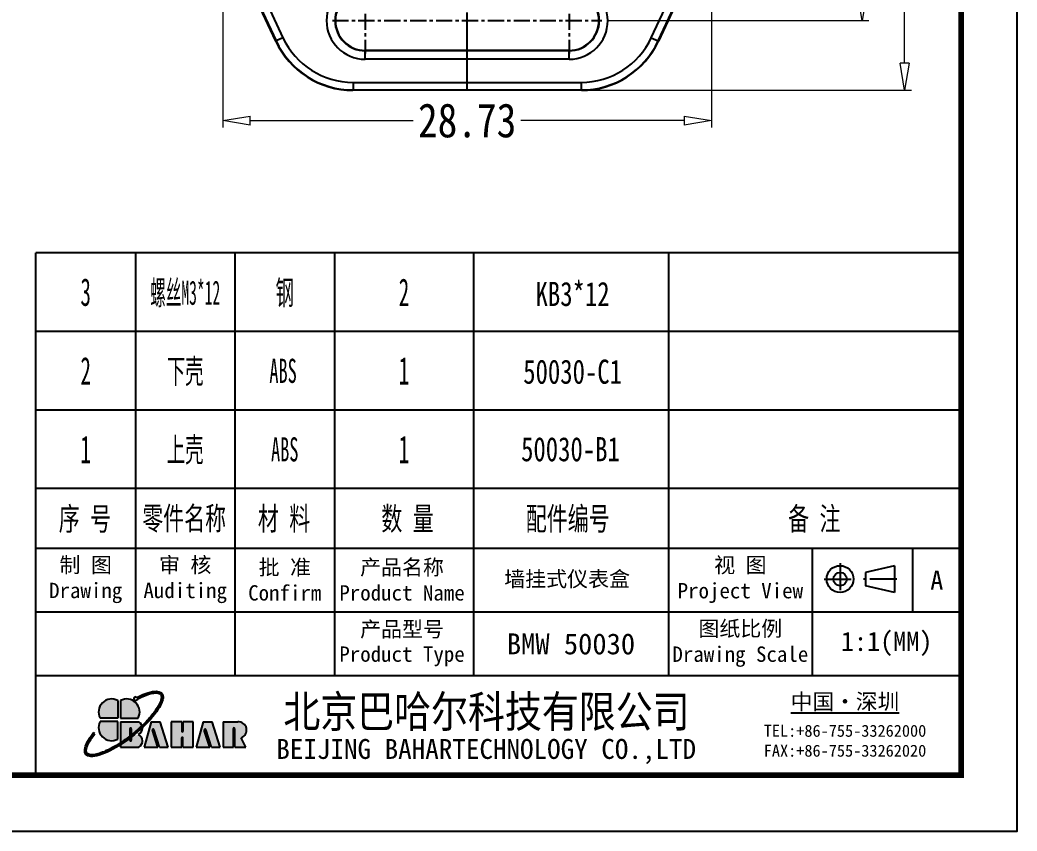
# Model space of a CAD drawing. Header units: millimetres. Extents: x 1786 to 2648, y -2492 to -1928.
# Drawn here: x 2589.1 to 2647.7, y -2491.9 to -2444.2 of the extents above; entities that cross this region are included whole.
import ezdxf
from ezdxf.enums import TextEntityAlignment as Align

# ---------------------------------------------------------------- set-up
doc = ezdxf.new("R2010")
doc.units = ezdxf.units.MM
doc.linetypes.add('CENTER', pattern=[50.8, 31.75, -6.35, 6.35, -6.35])
doc.layers.add('dim', color=3, linetype='Continuous', lineweight=9)
doc.layers.add('from', color=7, linetype='Continuous')
doc.styles.add('FFS', font='SIMFANG.TTF', dxfattribs={"width": 0.85})
doc.styles.add('宋体', font='SimSun.ttf')
doc.styles.add('样式 1', font='SimSun.ttf')
doc.dimstyles.new('YanXiu', dxfattribs={"dimtxt": 2.5, "dimasz": 2.2, "dimexe": 1, "dimexo": 0.6, "dimgap": 0.66, "dimtad": 0, "dimzin": 9, "dimdsep": 46, "dimtxsty": 'FFS', "dimblk": 'CLOSEDBLANK', "dimcen": 0, "dimclrd": 256, "dimclre": 131, "dimclrt": 42, "dimazin": 0, "dimtfac": 1, "dimtofl": 0, "dimtmove": 0, "dimatfit": 3, "dimldrblk": 'CLOSEDBLANK', "dimfxl": 0, "dimlwd": 5, "dimlwe": 5, "dimarcsym": 0})

# ---------------------------------------------------------------- blocks, each defined once
blk = doc.blocks.new('_ClosedBlank')
at = {"color": 0, "linetype": 'ByBlock', "lineweight": -2}
for p, q in [((-1, 0.167), (0, 0)), ((-1, 0.167), (-1, -0.167)), ((0, 0), (-1, -0.167))]:
    blk.add_line(p, q, dxfattribs=at)
blk = doc.blocks.new('*D130')
at = {"layer": 'Defpoints', "color": 0}
for p in [(3346.687, -2469.804), (3375.417, -2469.804), (3375.417, -2483.087)]:
    blk.add_point(p, dxfattribs=at)
at = {"layer": 'dim', "color": 131, "lineweight": 5}
for p, q in [((3346.687, -2470.204), (3346.687, -2483.487)), ((3375.417, -2470.204), (3375.417, -2483.487))]:
    blk.add_line(p, q, dxfattribs=at)
at = {"layer": 'dim', "lineweight": 5}
for p, q in [((3348.287, -2483.087), (3357.886, -2483.087)), ((3373.817, -2483.087), (3364.218, -2483.087))]:
    blk.add_line(p, q, dxfattribs=at)
at = {"layer": 'dim', "lineweight": 5, "xscale": 1.6, "yscale": 1.6, "zscale": 1.6, "rotation": 180}
blk.add_blockref('_ClosedBlank', (3346.687, -2483.087), dxfattribs=at)
at = {"layer": 'dim', "lineweight": 5, "xscale": 1.6, "yscale": 1.6, "zscale": 1.6}
blk.add_blockref('_ClosedBlank', (3375.417, -2483.087), dxfattribs=at)
at = {"layer": 'dim', "color": 42, "insert": (3361.052, -2483.087), "char_height": 2, "attachment_point": 5, "style": 'FFS'}
blk.add_mtext('28.73', dxfattribs=at)
blk = doc.blocks.new('*D133')
at = {"layer": 'Defpoints', "color": 0}
for p in [(3368.977, -2409.404, 0), (3384.285, -2409.404), (3368.977, -2477.204, 0)]:
    blk.add_point(p, dxfattribs=at)
at = {"layer": 'dim', "color": 131, "lineweight": 5}
for p, q in [((3369.377, -2409.404), (3384.685, -2409.404)), ((3369.377, -2477.204), (3384.685, -2477.204))]:
    blk.add_line(p, q, dxfattribs=at)
at = {"layer": 'dim', "lineweight": 5}
for p, q in [((3384.285, -2411.004), (3384.285, -2440.763)), ((3384.285, -2475.604), (3384.285, -2445.845))]:
    blk.add_line(p, q, dxfattribs=at)
at = {"layer": 'dim', "lineweight": 5, "xscale": 1.6, "yscale": 1.6, "zscale": 1.6}
for p, rotation in [((3384.285, -2409.404), 90), ((3384.285, -2477.204), 270)]:
    blk.add_blockref('_ClosedBlank', p, dxfattribs=dict(at, rotation=rotation))
at = {"layer": 'dim', "color": 42, "insert": (3384.285, -2443.304), "char_height": 2, "attachment_point": 5, "rotation": 90, "style": 'FFS'}
blk.add_mtext('67.8', dxfattribs=at)
blk = doc.blocks.new('*D134')
at = {"layer": 'Defpoints', "color": 0}
for p in [(3367.771, -2405.304), (3386.785, -2405.304), (3367.771, -2481.304)]:
    blk.add_point(p, dxfattribs=at)
at = {"layer": 'dim', "color": 131, "lineweight": 5}
for p, q in [((3368.171, -2405.304), (3387.185, -2405.304)), ((3368.171, -2481.304), (3387.185, -2481.304))]:
    blk.add_line(p, q, dxfattribs=at)
at = {"layer": 'dim', "lineweight": 5}
for p, q in [((3386.785, -2406.904), (3386.785, -2441.935)), ((3386.785, -2479.704), (3386.785, -2444.674))]:
    blk.add_line(p, q, dxfattribs=at)
at = {"layer": 'dim', "lineweight": 5, "xscale": 1.6, "yscale": 1.6, "zscale": 1.6}
for p, rotation in [((3386.785, -2405.304), 90), ((3386.785, -2481.304), 270)]:
    blk.add_blockref('_ClosedBlank', p, dxfattribs=dict(at, rotation=rotation))
at = {"layer": 'dim', "color": 42, "insert": (3386.785, -2443.304), "char_height": 2, "attachment_point": 5, "rotation": 90, "style": 'FFS'}
blk.add_mtext('76', dxfattribs=at)
blk = doc.blocks.new('*u146')
at = {"color": 1, "linetype": 'CENTER', "ltscale": 0.144}
blk.add_line((0, -38), (0, 38), dxfattribs=at)
at = {"color": 7, "linetype": 'Continuous'}
for p, q in [((-11.251, -35.113, 0), (-13.004, -31.354, 0)), ((-12.993, -31.336, 0), (-11.24, -35.095, 0)), ((-12.585, -31.146, 0), (-10.832, -34.905, 0)), ((10.832, -34.905, 0), (12.585, -31.146, 0)), ((11.24, -35.095, 0), (12.993, -31.336, 0)), ((13.004, -31.354, 0), (11.251, -35.113, 0)), ((-11.24, -35.095, 0), (-11.251, -35.113, 0)), ((-10.832, -34.905, 0), (-11.24, -35.095, 0)), ((10.832, -34.905, 0), (11.24, -35.095, 0)), ((11.251, -35.113, 0), (11.24, -35.095, 0)), ((-6, -36.172, 0), (-6, -35.65, 0)), ((6, -35.65, 0), (-6, -35.65, 0)), ((6, -35.672, 0), (-6, -35.672, 0)), ((6, -36.172, 0), (6, -35.65, 0)), ((6, -36.172, 0), (-6, -36.172, 0)), ((-6.708, -37.532, 0), (-6.708, -37.982, 0)), ((-6.708, -37.532, 0), (6.708, -37.532, 0)), ((6.708, -37.532, 0), (6.708, -37.982, 0)), ((6.72, -38, 0), (-6.72, -38, 0)), ((-6.708, -37.982, 0), (-6.719, -38, 0)), ((-6.708, -37.982, 0), (6.708, -37.982, 0)), ((6.719, -38, 0), (6.708, -37.982, 0))]:
    blk.add_line(p, q, dxfattribs=at)
at = {"color": 1, "linetype": 'CENTER', "ltscale": 0.03}
for p, q in [((-6, -31.975), (-6, -35.825)), ((6, -31.975), (6, -35.825)), ((-7.925, -33.9), (7.925, -33.9))]:
    blk.add_line(p, q, dxfattribs=at)
at = {"color": 7, "linetype": 'Continuous'}
for centre, radius, start, end in [((-6, -33.9, 0), 2.272, 90, 270), ((6, -33.9, 0), 2.272, 270, 90), ((-6, -33.9, 0), 1.772, 90, 270), ((-6, -33.9, 0), 1.75, 90, 270), ((6, -33.9, 0), 1.772, 270, 90), ((6, -33.9, 0), 1.75, 270, 90), ((-6.72, -33, 0), 5, 204.99627, 270.00345), ((-6.708, -32.982, 0), 5, 204.99625, 270.00349), ((-6.708, -32.982, 0), 4.55, 204.99975, 270.00025), ((6.708, -32.982, 0), 4.55, 269.99975, 335.00025), ((6.708, -32.982, 0), 5, 269.99652, 335.00375), ((6.72, -33, 0), 5, 269.99654, 335.00373)]:
    blk.add_arc(centre, radius, start, end, dxfattribs=at)
at = {"layer": 'dim'}
for base, p1, p2, picture, middle in [((25.733, 38, 0), (6.719, -38, 0), (6.719, 38, 0), '*D134', (25.733, 0, 0)), ((23.233, 33.9, 0), (7.925, -33.9), (7.925, 33.9), '*D133', (23.233, 0, 0))]:
    dim = blk.add_linear_dim(base=base, p1=p1, p2=p2, angle=90, dimstyle='YanXiu', override={"dimtxt": 2, "dimasz": 1.6, "dimexe": 0.3998, "dimexo": 0.3998, "dimgap": 0.3998}, dxfattribs=at)
    dim.commit()
    dim.dimension.update_dxf_attribs({"geometry": picture, "text_midpoint": middle, "insert": (-3361.052, 2443.304)})
dim = blk.add_linear_dim(base=(14.365, -39.783, 0), p1=(-14.365, -26.5, 0), p2=(14.365, -26.5, 0), dimstyle='YanXiu', override={"dimtxt": 2, "dimasz": 1.6, "dimexe": 0.3998, "dimexo": 0.3998, "dimgap": 0.3998}, dxfattribs=at)
dim.commit()
dim.dimension.update_dxf_attribs({"geometry": '*D130', "text_midpoint": (0, -39.783, 0), "insert": (-3361.052, 2443.304)})

msp = doc.modelspace()

# ---------------------------------------------------------------- hatches: boundary and pattern name
at = {"layer": 'from'}
h = msp.add_hatch(color=5, dxfattribs=at)
h.set_gradient(color1=(0, 0, 255), color2=(204, 204, 255), rotation=270, one_color=1, tint=0.9, name='HEMISPHERICAL')
edge = h.paths.add_edge_path()
edge.add_arc((2595.882, -2484.105), 0.11, 53.71062, 361.77764)
edge.add_spline(control_points=[(2595.993, -2484.101), (2596.051, -2484.071), (2596.108, -2484.043), (2596.389, -2483.911), (2596.595, -2483.836), (2596.897, -2483.763), (2597.008, -2483.75), (2597.162, -2483.755), (2597.216, -2483.767), (2597.295, -2483.799), (2597.321, -2483.819), (2597.341, -2483.844), (2597.36, -2483.868), (2597.373, -2483.896), (2597.388, -2483.972), (2597.389, -2484.019), (2597.372, -2484.131), (2597.355, -2484.196), (2597.274, -2484.413), (2597.178, -2484.586), (2596.916, -2484.963), (2596.749, -2485.166), (2596.46, -2485.475), (2596.358, -2485.578), (2596.25, -2485.68)], knot_values=[5.294493, 5.294493, 5.294493, 5.294493, 5.376277, 5.376277, 5.702775, 5.702775, 5.939248, 5.939248, 6.116058, 6.116058, 6.283185, 6.283185, 6.283185, 6.442424, 6.442424, 6.601663, 6.601663, 6.760901, 6.760901, 7.088368, 7.088368, 7.415835, 7.415835, 7.578603, 7.578603, 7.578603, 7.578603], degree=3, periodic=0)
edge.add_ellipse((2595.525, -2485.841), major_axis=(0.756, 0.032), ratio=0.67178, start_angle=362.49244, end_angle=374.72333, ccw=False)
edge.add_ellipse((2595.179, -2485.575), major_axis=(2.238, 1.791), ratio=0.307549, start_angle=-75.30393, end_angle=56.66872)
edge = h.paths.add_edge_path()
edge.add_ellipse((2595.179, -2485.575), major_axis=(2.238, 1.791), ratio=0.307549, start_angle=-233.44549, end_angle=-108.8635)
edge.add_line((2594.976, -2486.805), (2594.976, -2486.69))
edge.add_spline(control_points=[(2594.976, -2486.69), (2594.748, -2486.839), (2594.523, -2486.97), (2594.036, -2487.214), (2593.783, -2487.311), (2593.456, -2487.387), (2593.352, -2487.399), (2593.199, -2487.395), (2593.144, -2487.384), (2593.068, -2487.353), (2593.043, -2487.336), (2593.005, -2487.294), (2592.991, -2487.269), (2592.972, -2487.204), (2592.968, -2487.163), (2592.976, -2487.066), (2592.987, -2487.01), (2593.047, -2486.819), (2593.122, -2486.664), (2593.301, -2486.385), (2593.384, -2486.269), (2593.479, -2486.149)], knot_values=[8.160228, 8.160228, 8.160228, 8.160228, 8.46118, 8.46118, 8.851592, 8.851592, 9.075192, 9.075192, 9.255281, 9.255281, 9.404795, 9.404795, 9.554309, 9.554309, 9.703823, 9.703823, 9.853337, 9.853337, 10.159988, 10.159988, 10.357569, 10.357569, 10.357569, 10.357569], degree=3, periodic=0)
edge.add_line((2593.479, -2486.149), (2593.403, -2486.089))
edge = h.paths.add_edge_path()
edge.add_spline(control_points=[(2595.538, -2486.291), (2595.42, -2486.382), (2595.3, -2486.47), (2595.112, -2486.6), (2595.044, -2486.646), (2594.976, -2486.69)], knot_values=[7.912898, 7.912898, 7.912898, 7.912898, 8.070768, 8.070768, 8.160228, 8.160228, 8.160228, 8.160228], degree=3, periodic=0)
edge.add_line((2594.976, -2486.69), (2594.976, -2486.805))
edge.add_ellipse((2595.179, -2485.575), major_axis=(2.238, 1.791), ratio=0.307549, start_angle=-108.8635, end_angle=-94.86485)
edge.add_line((2595.538, -2486.413), (2595.538, -2486.291))
edge = h.paths.add_edge_path()
edge.add_spline(control_points=[(2596.25, -2485.68), (2596.142, -2485.784), (2596.028, -2485.887), (2595.813, -2486.071), (2595.714, -2486.153), (2595.613, -2486.232)], knot_values=[7.578603, 7.578603, 7.578603, 7.578603, 7.743301, 7.743301, 7.879158, 7.879158, 7.879158, 7.879158], degree=3, periodic=0)
edge.add_line((2595.613, -2486.232), (2595.613, -2486.355))
edge.add_ellipse((2595.179, -2485.575), major_axis=(2.238, 1.791), ratio=0.307549, start_angle=-92.96123, end_angle=-75.30393)
edge.add_ellipse((2595.525, -2485.841), major_axis=(0.756, 0.032), ratio=0.67178, start_angle=362.49244, end_angle=374.72333)
edge = h.paths.add_edge_path()
edge.add_ellipse((2595.179, -2485.575), major_axis=(2.238, 1.791), ratio=0.307549, start_angle=-94.86485, end_angle=-92.96123)
edge.add_line((2595.613, -2486.355), (2595.613, -2486.232))
edge.add_spline(control_points=[(2595.613, -2486.232), (2595.588, -2486.252), (2595.563, -2486.272), (2595.538, -2486.291)], knot_values=[7.879158, 7.879158, 7.879158, 7.879158, 7.912898, 7.912898, 7.912898, 7.912898], degree=3, periodic=0)
edge.add_line((2595.538, -2486.291), (2595.538, -2486.413))
h = msp.add_hatch(color=256, dxfattribs=at)
h.set_gradient(color1=(204, 51, 0), color2=(255, 140, 102), one_color=1, tint=0.7, name='HEMISPHERICAL')
h.paths.add_polyline_path([(2594.827, -2484.207, 0.742451), (2593.782, -2485.24), (2594.827, -2485.24)])
h = msp.add_hatch(color=256, dxfattribs=at)
h.set_gradient(color1=(35, 39, 169), color2=(98, 103, 223), one_color=1, tint=0.63, name='HEMISPHERICAL')
h.paths.add_polyline_path([(2594.976, -2484.207), (2594.976, -2485.24), (2596.021, -2485.24, 0.742451)])
h = msp.add_hatch(color=256, dxfattribs=at)
h.set_gradient(color1=(0, 127, 63), color2=(15, 255, 135), one_color=1, tint=0.53, name='INVCURVED')
h.paths.add_polyline_path([(2594.827, -2485.44), (2593.782, -2485.44, 0.742451), (2594.827, -2486.474)])
h = msp.add_hatch(color=7, dxfattribs=at)
h.paths.add_polyline_path([(2601.967, -2485.465), (2601.017, -2485.465), (2601.017, -2486.945), (2601.622, -2486.945), (2601.622, -2485.849, -1), (2601.698, -2485.849), (2601.698, -2486.945), (2602.363, -2486.945), (2602.077, -2486.396, 0.80943)])
h.paths.add_polyline_path([(2600.328, -2486.945), (2600.844, -2486.945), (2600.37, -2485.464), (2599.849, -2485.464), (2599.433, -2486.945), (2600.235, -2486.945), (2599.912, -2485.941, -1), (2599.996, -2485.914)])
h.paths.add_polyline_path([(2599.264, -2485.464), (2598.657, -2485.464), (2598.657, -2485.998, -1), (2598.581, -2485.998), (2598.581, -2485.464), (2597.954, -2485.464), (2597.954, -2486.945), (2598.581, -2486.945), (2598.581, -2486.408, -1), (2598.657, -2486.408), (2598.657, -2486.945), (2599.264, -2486.945)])
h.paths.add_polyline_path([(2597.314, -2485.464), (2596.794, -2485.464), (2596.378, -2486.945), (2597.18, -2486.945), (2596.857, -2485.941, -1), (2596.941, -2485.914), (2597.273, -2486.945), (2597.789, -2486.945)])
edge = h.paths.add_edge_path()
edge.add_line((2595.613, -2486.355), (2595.613, -2486.542))
edge.add_arc((2595.575, -2486.542), 0.0377, -180, 0, ccw=False)
edge.add_line((2595.538, -2486.542), (2595.538, -2486.413))
edge.add_ellipse((2595.179, -2485.575), major_axis=(2.238, 1.791), ratio=0.307549, start_angle=-108.8635, end_angle=-94.86485, ccw=False)
edge.add_line((2594.976, -2486.805), (2594.976, -2486.945))
edge.add_line((2594.976, -2486.945), (2596.052, -2486.945))
edge.add_ellipse((2595.525, -2486.593), major_axis=(0.756, 0.032), ratio=0.67178, start_angle=312.54488, end_angle=406.01563)
edge.add_ellipse((2595.525, -2485.841), major_axis=(0.756, 0.032), ratio=0.67178, start_angle=310.68759, end_angle=362.49244)
edge.add_ellipse((2595.179, -2485.575), major_axis=(2.238, 1.791), ratio=0.307549, start_angle=-92.96123, end_angle=-75.30393, ccw=False)
edge = h.paths.add_edge_path()
edge.add_line((2594.976, -2485.464), (2594.976, -2486.69))
edge.add_spline(control_points=[(2594.976, -2486.69), (2595.044, -2486.646), (2595.112, -2486.6), (2595.3, -2486.47), (2595.42, -2486.382), (2595.538, -2486.291)], knot_values=[7.912898, 7.912898, 7.912898, 7.912898, 8.002358, 8.002358, 8.160228, 8.160228, 8.160228, 8.160228], degree=3, periodic=0)
edge.add_line((2595.538, -2486.291), (2595.538, -2485.862))
edge.add_arc((2595.575, -2485.862), 0.0377, 0, 180, ccw=False)
edge.add_line((2595.613, -2485.862), (2595.613, -2486.232))
edge.add_spline(control_points=[(2595.613, -2486.232), (2595.714, -2486.153), (2595.813, -2486.071), (2596.028, -2485.887), (2596.142, -2485.784), (2596.25, -2485.68)], knot_values=[7.578603, 7.578603, 7.578603, 7.578603, 7.71446, 7.71446, 7.879158, 7.879158, 7.879158, 7.879158], degree=3, periodic=0)
edge.add_ellipse((2595.525, -2485.841), major_axis=(0.756, 0.032), ratio=0.67178, start_angle=374.72333, end_angle=404.056)
edge.add_line((2596.053, -2485.464), (2594.976, -2485.464))

# ---------------------------------------------------------------- linework, layer by layer
for p, q in [((2644.432, -2457.872, 0), (2590.007, -2457.872, 0)), ((2590.007, -2471.738, 0), (2590.007, -2457.872, 0)), ((2595.862, -2457.872, 0), (2595.862, -2471.738, 0)), ((2601.716, -2457.872, 0), (2601.716, -2471.738, 0)), ((2607.571, -2457.872, 0), (2607.571, -2471.738, 0)), ((2615.738, -2457.872, 0), (2615.738, -2471.738, 0)), ((2627.221, -2457.872, 0), (2627.221, -2471.738, 0)), ((2644.432, -2462.494, 0), (2590.007, -2462.494, 0)), ((2644.432, -2467.116, 0), (2590.007, -2467.116, 0)), ((2590.007, -2475.25, 0), (2590.007, -2471.738, 0)), ((2644.432, -2471.738, 0), (2590.007, -2471.738, 0)), ((2595.862, -2471.738, 0), (2595.862, -2475.25, 0)), ((2601.716, -2471.738, 0), (2601.716, -2475.25, 0)), ((2607.571, -2471.738, 0), (2607.571, -2475.25, 0)), ((2615.738, -2471.738, 0), (2615.738, -2475.25, 0)), ((2627.221, -2471.738, 0), (2627.221, -2475.25, 0)), ((2644.432, -2475.25, 0), (2590.007, -2475.25, 0)), ((2590.007, -2488.598, 0), (2590.007, -2475.25, 0)), ((2644.432, -2475.25, 0), (2590.007, -2475.25, 0)), ((2595.862, -2475.25, 0), (2595.862, -2482.744, 0)), ((2601.716, -2475.25, 0), (2601.716, -2482.744, 0)), ((2607.571, -2475.25, 0), (2607.571, -2482.744, 0)), ((2615.738, -2475.25, 0), (2615.738, -2482.744, 0)), ((2627.221, -2475.25, 0), (2627.221, -2482.744, 0)), ((2635.66, -2475.25, 0), (2635.66, -2482.744, 0)), ((2641.56, -2475.25, 0), (2641.56, -2478.997, 0)), ((2640.517, -2476.27, 0), (2638.808, -2476.665, 0)), ((2638.808, -2476.665, 0), (2638.808, -2477.454, 0)), ((2640.517, -2476.27, 0), (2640.517, -2477.848, 0)), ((2640.517, -2477.848, 0), (2638.808, -2477.454, 0)), ((2644.432, -2478.997, 0), (2590.007, -2478.997, 0)), ((2644.432, -2482.744, 0), (2590.007, -2482.744, 0)), ((2594.827, -2484.207, 0), (2594.827, -2485.24, 0)), ((2594.976, -2484.207, 0), (2594.976, -2485.24, 0)), ((2594.827, -2485.24, 0), (2593.782, -2485.24, 0)), ((2594.827, -2485.44, 0), (2593.782, -2485.44, 0)), ((2594.827, -2486.474, 0), (2594.827, -2485.44, 0)), ((2594.976, -2485.24, 0), (2596.021, -2485.24, 0)), ((2594.976, -2485.464, 0), (2596.053, -2485.464, 0)), ((2594.976, -2485.464, 0), (2594.976, -2486.945, 0)), ((2596.794, -2485.464, 0), (2596.378, -2486.945, 0)), ((2596.794, -2485.464, 0), (2597.314, -2485.464, 0)), ((2597.789, -2486.945, 0), (2597.314, -2485.464, 0)), ((2598.581, -2485.464, 0), (2597.954, -2485.464, 0)), ((2597.954, -2485.464, 0), (2597.954, -2486.945, 0)), ((2598.581, -2485.464, 0), (2598.581, -2485.998, 0)), ((2598.657, -2485.464, 0), (2598.657, -2485.998, 0)), ((2599.264, -2485.464, 0), (2598.657, -2485.464, 0)), ((2599.264, -2486.945, 0), (2599.264, -2485.464, 0)), ((2599.849, -2485.464, 0), (2599.433, -2486.945, 0)), ((2599.849, -2485.464, 0), (2600.37, -2485.464, 0)), ((2600.844, -2486.945, 0), (2600.37, -2485.464, 0)), ((2601.017, -2485.465, 0), (2601.878, -2485.465, 0)), ((2601.017, -2485.465, 0), (2601.017, -2486.945, 0)), ((2593.479, -2486.149, 0), (2593.403, -2486.089, 0)), ((2595.538, -2485.862, 0), (2595.538, -2486.542, 0)), ((2595.613, -2485.862, 0), (2595.613, -2486.542, 0)), ((2597.18, -2486.945, 0), (2596.857, -2485.941, 0)), ((2597.273, -2486.945, 0), (2596.941, -2485.914, 0)), ((2600.235, -2486.945, 0), (2599.912, -2485.941, 0)), ((2600.328, -2486.945, 0), (2599.996, -2485.914, 0)), ((2601.622, -2486.945, 0), (2601.622, -2485.849, 0)), ((2601.698, -2486.945, 0), (2601.698, -2485.849, 0)), ((2598.581, -2486.945, 0), (2598.581, -2486.408, 0)), ((2598.657, -2486.945, 0), (2598.657, -2486.408, 0)), ((2602.363, -2486.945, 0), (2602.077, -2486.396, 0)), ((2594.976, -2486.945, 0), (2596.052, -2486.945, 0)), ((2596.378, -2486.945, 0), (2597.18, -2486.945, 0)), ((2597.273, -2486.945, 0), (2597.789, -2486.945, 0)), ((2597.954, -2486.945, 0), (2598.581, -2486.945, 0)), ((2598.657, -2486.945, 0), (2599.264, -2486.945, 0)), ((2599.433, -2486.945, 0), (2600.235, -2486.945, 0)), ((2600.328, -2486.945, 0), (2600.844, -2486.945, 0)), ((2601.017, -2486.945, 0), (2601.622, -2486.945, 0)), ((2601.698, -2486.945, 0), (2602.363, -2486.945, 0)), ((2644.432, -2488.598, 0), (2590.459, -2488.598, 0))]:
    msp.add_line(p, q, dxfattribs=at)
at = {"layer": 'from', "color": 1, "linetype": 'CENTER', "ltscale": 0.05}
for p, q in [((2637.308, -2476.12, 0), (2637.308, -2477.999, 0)), ((2636.368, -2477.059, 0), (2638.247, -2477.059, 0)), ((2640.649, -2477.059, 0), (2638.677, -2477.059, 0))]:
    msp.add_line(p, q, dxfattribs=at)
at = {"layer": 'from', "elevation": 0}
msp.add_lwpolyline([(2457.096, -2491.884), (2647.717, -2491.884), (2647.717, -2359.419), (2457.096, -2359.419)], close=True, dxfattribs=at)
at = {"layer": 'from', "const_width": 0.329, "elevation": 0}
msp.add_lwpolyline([(2460.382, -2488.598), (2460.382, -2362.704), (2644.432, -2362.704), (2644.432, -2488.598), (2460.382, -2488.598)], dxfattribs=at)
at = {"layer": 'from'}
for radius in [0.789, 0.395]:
    msp.add_circle((2637.308, -2477.059, 0), radius, dxfattribs=at)
for centre, radius, start, end in [((2594.461, -2484.881, 0), 0.768, 61.52283, 207.89112), ((2595.342, -2484.881, 0), 0.768, 332.10888, 118.47717), ((2595.882, -2484.105, 0), 0.11, 53.71062, 1.77764), ((2594.461, -2485.799, 0), 0.768, 152.10888, 298.47717), ((2601.923, -2485.942, 0), 0.479, 288.77334, 95.2757), ((2595.575, -2485.862, 0), 0.0377, 0, 180), ((2596.899, -2485.927, 0), 0.044, 17.82851, 197.82851), ((2598.619, -2485.998, 0), 0.0377, 180, 0), ((2599.954, -2485.927, 0), 0.044, 17.82851, 197.82851), ((2601.66, -2485.849, 0), 0.0377, 0, 180), ((2595.575, -2486.542, 0), 0.0377, 180, 0), ((2598.619, -2486.408, 0), 0.0377, 0, 180)]:
    msp.add_arc(centre, radius, start, end, dxfattribs=at)
at = {"layer": 'from', "extrusion": (0, 0, -1)}
msp.add_ellipse((2595.179, -2485.575, 0), major_axis=(2.238, 1.791), ratio=0.307549, start_param=5.29413, end_param=10.357578, dxfattribs=at)
at = {"layer": 'from'}
for centre, start_param, end_param in [((2595.525, -2485.841, 0), 5.422521, 7.052108), ((2595.525, -2486.593, 0), 5.454937, 7.086309)]:
    msp.add_ellipse(centre, major_axis=(0.756, 0.032), ratio=0.67178, start_param=start_param, end_param=end_param, dxfattribs=at)
msp.add_open_spline([(2595.993, -2484.101, 0), (2596.051, -2484.071, 0), (2596.108, -2484.043, 0), (2596.389, -2483.911, 0), (2596.595, -2483.836, 0), (2596.897, -2483.763, 0), (2597.008, -2483.75, 0), (2597.162, -2483.755, 0), (2597.216, -2483.767, 0), (2597.295, -2483.799, 0), (2597.321, -2483.819, 0), (2597.341, -2483.844, 0), (2597.36, -2483.868, 0), (2597.373, -2483.896, 0), (2597.388, -2483.972, 0), (2597.389, -2484.019, 0), (2597.372, -2484.131, 0), (2597.355, -2484.196, 0), (2597.274, -2484.413, 0), (2597.178, -2484.586, 0), (2596.916, -2484.963, 0), (2596.749, -2485.166, 0), (2596.363, -2485.578, 0), (2596.144, -2485.787, 0), (2595.677, -2486.188, 0), (2595.429, -2486.38, 0), (2594.884, -2486.759, 0), (2594.586, -2486.938, 0), (2594.036, -2487.214, 0), (2593.783, -2487.311, 0), (2593.456, -2487.387, 0), (2593.352, -2487.399, 0), (2593.199, -2487.395, 0), (2593.144, -2487.384, 0), (2593.068, -2487.353, 0), (2593.043, -2487.336, 0), (2593.005, -2487.294, 0), (2592.991, -2487.269, 0), (2592.972, -2487.204, 0), (2592.968, -2487.163, 0), (2592.976, -2487.066, 0), (2592.987, -2487.01, 0), (2593.047, -2486.819, 0), (2593.122, -2486.664, 0), (2593.301, -2486.385, 0), (2593.384, -2486.269, 0), (2593.479, -2486.149, 0)], degree=3, knots=[5.294493, 5.294493, 5.294493, 5.294493, 5.376277, 5.376277, 5.702775, 5.702775, 5.939248, 5.939248, 6.116058, 6.116058, 6.283185, 6.283185, 6.283185, 6.442424, 6.442424, 6.601663, 6.601663, 6.760901, 6.760901, 7.088368, 7.088368, 7.415835, 7.415835, 7.743301, 7.743301, 8.070768, 8.070768, 8.46118, 8.46118, 8.851592, 8.851592, 9.075192, 9.075192, 9.255281, 9.255281, 9.404795, 9.404795, 9.554309, 9.554309, 9.703823, 9.703823, 9.853337, 9.853337, 10.159988, 10.159988, 10.357569, 10.357569, 10.357569, 10.357569], dxfattribs=at)

# ---------------------------------------------------------------- block references
msp.add_blockref('*u146', (2615.372, -2410.301, 0))

# ---------------------------------------------------------------- texts
at = {"layer": 'from', "style": '宋体'}
for s, height, width, p in [('3', 1.626, 0.555556, (2592.935, -2460.183, 0)), ('螺丝M3*12', 1.423, 0.472222, (2598.789, -2460.183, 0)), ('钢', 1.423, 0.555556, (2604.644, -2460.183, 0)), ('2', 1.626, 0.555556, (2611.655, -2460.183, 0)), ('KB3*12', 1.423, 0.75, (2621.574, -2460.233, 0)), ('2', 1.626, 0.555556, (2592.935, -2464.805, 0)), ('下壳', 1.423, 0.555556, (2598.789, -2464.805, 0)), ('ABS', 1.423, 0.555556, (2604.545, -2464.805, 0)), ('1', 1.626, 0.555556, (2611.655, -2464.805, 0)), ('50030-C1', 1.423, 0.75, (2621.574, -2464.855, 0)), ('上壳', 1.423, 0.555556, (2598.789, -2469.427, 0)), ('1', 1.626, 0.555556, (2592.935, -2469.427, 0)), ('ABS', 1.423, 0.555556, (2604.644, -2469.427, 0)), ('1', 1.626, 0.555556, (2611.655, -2469.427, 0)), ('50030-B1', 1.423, 0.75, (2621.449, -2469.427, 0))]:
    msp.add_text(s, height=height, dxfattribs=dict(at, width=width)).set_placement(p, align=Align.MIDDLE)
at = {"layer": 'from', "style": '宋体', "width": 0.666667}
for s, p in [('序 号', (2591.351, -2474.187, 0)), ('零件名称', (2596.261, -2474.164, 0)), ('材 料', (2603.063, -2474.175, 0)), ('数 量', (2610.325, -2474.183, 0)), ('配件编号', (2618.822, -2474.183, 0)), ('备 注', (2634.253, -2474.187, 0))]:
    msp.add_text(s, height=1.3552, dxfattribs=at).set_placement(p)
at = {"layer": 'from', "style": '宋体'}
for s, height, p in [('墙挂式仪表盒', 0.9035, (2621.251, -2477.049, 0)), ('BMW 50030', 1.232, (2621.48, -2480.871, 0))]:
    msp.add_text(s, height=height, dxfattribs=at).set_placement(p, align=Align.MIDDLE_CENTER)
at = {"layer": 'from', "attachment_point": 5, "style": '宋体'}
for s, insert, char_height in [('制 图\\PDrawing', (2592.935, -2477.124, 0), 0.9035), ('审 核\\PAuditing', (2598.789, -2477.124, 0), 0.9035), ('批 准\\PConfirm', (2604.644, -2477.124, 0), 0.9035), ('产品名称\\PProduct Name', (2611.542, -2477.124, 0), 0.90347), ('视 图\\PProject View', (2631.441, -2477.124, 0), 0.90347), ('{\\fSimSun|b0|i0|c134|p2;A}', (2642.996, -2477.124, 0), 1.12934), ('图纸比例\\PDrawing Scale', (2631.441, -2480.871, 0), 0.90347), ('1:1(MM)', (2640.046, -2480.871, 0), 1.1293)]:
    msp.add_mtext(s, dxfattribs=dict(at, insert=insert, char_height=char_height))
at = {"layer": 'from', "insert": (2611.542, -2480.871, 0), "char_height": 0.90347, "attachment_point": 5, "line_spacing_factor": 0.975, "style": '宋体'}
msp.add_mtext('产品型号\\PProduct Type', dxfattribs=at)
at = {"layer": 'from', "color": 3, "insert": (2616.507, -2484.957, 0), "char_height": 1.87344, "attachment_point": 5, "style": 'FFS'}
msp.add_mtext('{\\fSimSun|b0|i0|c134|p2;\\C7;北京巴哈尔科技有限公司}', dxfattribs=at)
at = {"layer": 'from', "attachment_point": 5}
for s, insert, char_height in [('{\\fSimSun|b0|i0|c134|p2;\\L中国\\fSimSun|b0|i0|c134|p0;·深圳}', (2637.598, -2484.316, 0), 0.93672), ('{\\fSimSun|b0|i0|c134|p2;TEL:+86-755-33262000\\PFAX:+86-755-33262020}', (2637.598, -2486.575, 0), 0.70254)]:
    msp.add_mtext(s, dxfattribs=dict(at, insert=insert, char_height=char_height))
at = {"layer": 'from', "insert": (2604.145, -2486.468, 0), "char_height": 1.1709, "width": 53.45557, "attachment_point": 1, "style": '样式 1'}
msp.add_mtext('BEIJING BAHARTECHNOLOGY CO.,LTD', dxfattribs=at)

doc.saveas('drawing.dxf')
